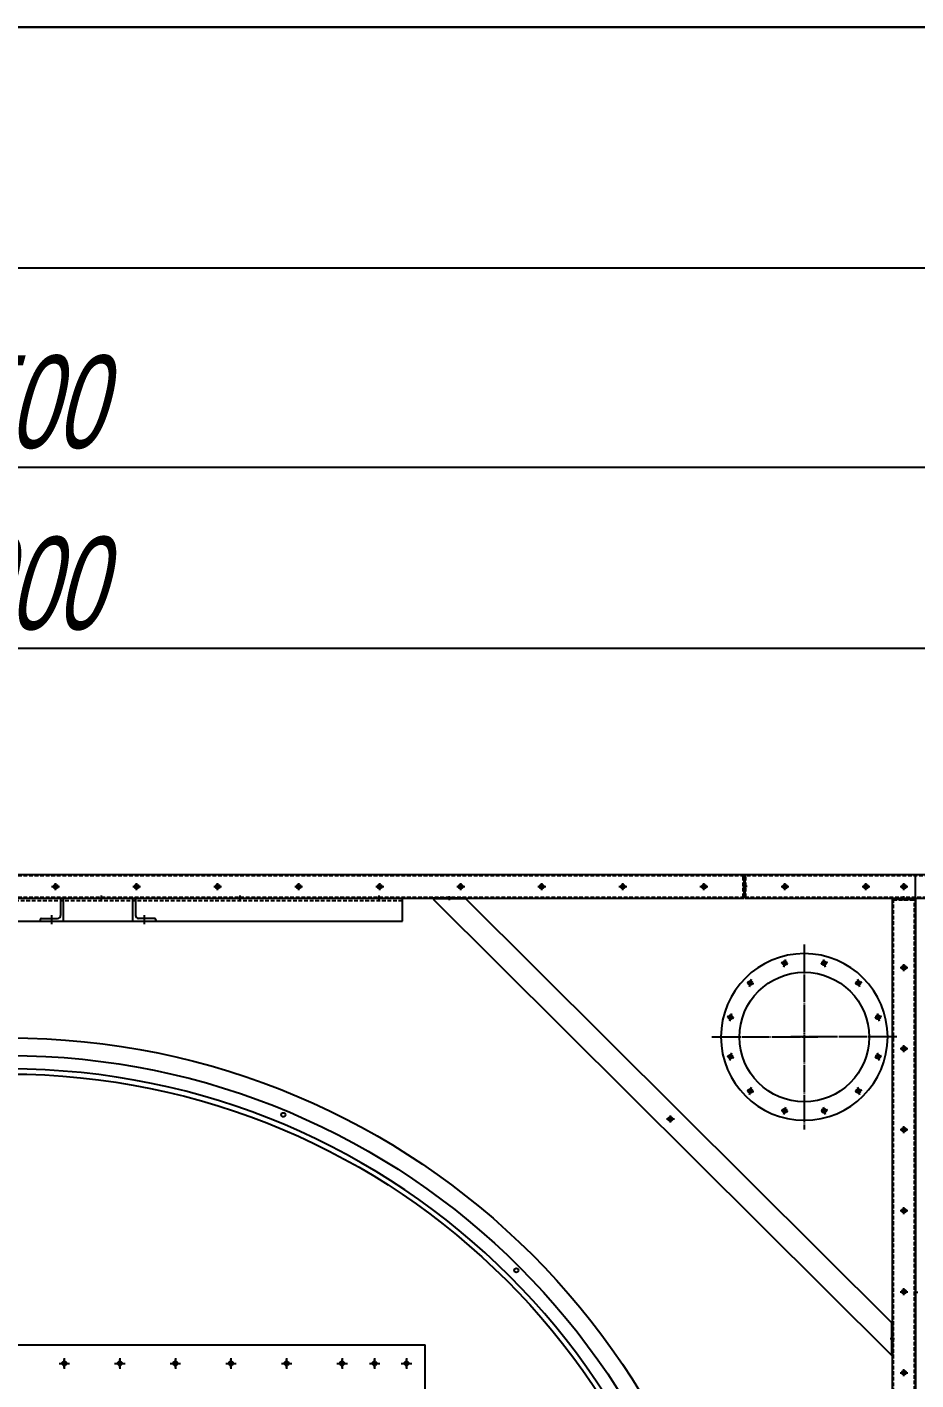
# Model space of a CAD drawing. Header units: millimetres. Extents: x 2905 to 24764, y 2030 to 17488.
# Drawn here: x 8835 to 10754, y 14566 to 17488 of the extents above; entities that cross this region are included whole.
import ezdxf

# ---------------------------------------------------------------- set-up
doc = ezdxf.new("R2010")
doc.units = ezdxf.units.MM
doc.linetypes.add('CENTER', pattern=[65, 60, -2, 1, -2])
doc.linetypes.add('HIDDEN', pattern=[3, 2, -1])
doc.layers.get('DEFPOINTS').update_dxf_attribs({"color": 140})
for name, color, linetype in [('2.위생-급수', 5, 'Continuous'), ('CENTER', 1, 'CENTER'), ('냉각탑_form', 1, 'Continuous'), ('숨은선', 5, 'HIDDEN')]:
    doc.layers.add(name, color=color, linetype=linetype)
doc.styles.add('shoptext', font='', dxfattribs={"width": 0.7, "oblique": 15})
doc.styles.get('shoptext').set_extended_font_data('HY울릉도L')
doc.dimstyles.new('SHOP', dxfattribs={"dimscale": 100, "dimtxt": 2, "dimasz": 1, "dimexe": 1, "dimexo": 1, "dimgap": 1, "dimtad": 1, "dimdec": 0, "dimzin": 11, "dimdsep": 46, "dimtxsty": 'shoptext', "dimblk": 'ARCHTICK', "dimcen": 2, "dimdle": 1, "dimclrd": 240, "dimclre": 240, "dimclrt": 7, "dimadec": 0, "dimazin": 0, "dimtfac": 1, "dimtdec": 0, "dimtix": 1, "dimtmove": 2, "dimatfit": 3, "dimfxl": 1, "dimtolj": 1, "dimtzin": 11, "dimarcsym": 0})

# ---------------------------------------------------------------- blocks, each defined once
blk = doc.blocks.new('_ArchTick')
at = {"color": 0, "linetype": 'ByBlock', "const_width": 0.15}
blk.add_lwpolyline([(-0.5, -0.5), (0.5, 0.5)], dxfattribs=at)
blk = doc.blocks.new('*D113')
at = {"layer": '2.위생-급수', "color": 240, "lineweight": -2, "transparency": 16777216}
for p, q in [((5043.3, 15698.3), (5043.3, 16577)), ((12543.3, 15698.3), (12543.3, 16577))]:
    blk.add_line(p, q, dxfattribs=at)
at = {"layer": '2.위생-급수', "color": 240, "linetype": 'ByBlock', "lineweight": -2, "transparency": 16777216}
blk.add_line((5003.3, 16537), (12583.3, 16537), dxfattribs=at)
at = {"layer": 'DEFPOINTS', "color": 0, "transparency": 16777216}
for p in [(12543.3, 16537), (5043.3, 15658.3), (12543.3, 15658.3)]:
    blk.add_point(p, dxfattribs=at)
at = {"layer": '2.위생-급수', "color": 240, "lineweight": -2, "transparency": 16777216, "xscale": 40, "yscale": 40, "zscale": 40, "rotation": 180}
blk.add_blockref('_ArchTick', (5043.3, 16537), dxfattribs=at)
at = {"layer": '2.위생-급수', "color": 240, "lineweight": -2, "transparency": 16777216, "xscale": 40, "yscale": 40, "zscale": 40}
blk.add_blockref('_ArchTick', (12543.3, 16537), dxfattribs=at)
at = {"layer": '2.위생-급수', "color": 7, "transparency": 16777216, "insert": (8793.3, 16677), "char_height": 200, "attachment_point": 5, "style": 'shoptext'}
blk.add_mtext('\\A1;7500', dxfattribs=at)
blk = doc.blocks.new('_Dot')
at = {"color": 0, "linetype": 'ByBlock', "lineweight": -2}
blk.add_line((-0.5, 0), (-1, 0), dxfattribs=at)
at = {"color": 0, "linetype": 'ByBlock', "const_width": 0.5}
blk.add_lwpolyline([(-0.25, 0, 1), (0.25, 0, 1)], format="xyb", close=True, dxfattribs=at)
blk = doc.blocks.new('*D116')
at = {"layer": '2.위생-급수', "color": 240, "lineweight": -2, "transparency": 16777216}
for p, q in [((5343.3, 15698.3), (5343.3, 16185.3)), ((12243.3, 15698.3), (12243.3, 16185.3))]:
    blk.add_line(p, q, dxfattribs=at)
at = {"layer": '2.위생-급수', "color": 240, "linetype": 'ByBlock', "lineweight": -2, "transparency": 16777216}
blk.add_line((12283.3, 16145.3), (5303.3, 16145.3), dxfattribs=at)
at = {"layer": 'DEFPOINTS', "color": 0, "transparency": 16777216}
for p in [(5343.3, 16145.3), (5343.3, 15658.3), (12243.3, 15658.3)]:
    blk.add_point(p, dxfattribs=at)
at = {"layer": '2.위생-급수', "color": 240, "lineweight": -2, "transparency": 16777216, "xscale": 40, "yscale": 40, "zscale": 40, "rotation": 180}
blk.add_blockref('_ArchTick', (5343.3, 16145.3), dxfattribs=at)
at = {"layer": '2.위생-급수', "color": 240, "lineweight": -2, "transparency": 16777216, "xscale": 40, "yscale": 40, "zscale": 40}
blk.add_blockref('_ArchTick', (12243.3, 16145.3), dxfattribs=at)
at = {"layer": '2.위생-급수', "color": 7, "transparency": 16777216, "insert": (8793.3, 16285.3), "char_height": 200, "attachment_point": 5, "style": 'shoptext'}
blk.add_mtext('\\A1;6900', dxfattribs=at)

msp = doc.modelspace()

# ---------------------------------------------------------------- linework, layer by layer
for p, q in [((10753.4, 15656.3), (6837.4, 15656.3)), ((10383.3, 15656.3), (7207.3, 15656.3)), ((10383.3, 15656.3), (7207.3, 15656.3)), ((9761.2, 15656.3), (9617.2, 15656.3)), ((10383.3, 15606.3), (10383.3, 15656.3)), ((10383.3, 15606.3), (10383.3, 15656.3)), ((10383.3, 15606.3), (10383.3, 15656.3)), ((10383.3, 15606.3), (10383.3, 15656.3)), ((10383.3, 15606.3), (10383.3, 15656.3)), ((10383.3, 15606.3), (10383.3, 15656.3)), ((10383.3, 15606.3), (10383.3, 15656.3)), ((10383.3, 15606.3), (10383.3, 15656.3)), ((12245.3, 15656.3), (10385.3, 15656.3)), ((10385.3, 15606.3), (10385.3, 15656.3)), ((10385.3, 15606.3), (10385.3, 15656.3)), ((10753.4, 14436.3), (10753.4, 15656.3)), ((7207.3, 15606.3), (10383.3, 15606.3)), ((7207.3, 15606.3), (10383.3, 15606.3)), ((7945.3, 15606.3), (9645.3, 15606.3)), ((8907.3, 15603.3), (8907.3, 15568.8)), ((8913.3, 15556.3), (8913.3, 15606.3)), ((9063.3, 15556.3), (9063.3, 15606.3)), ((9069.3, 15603.3), (9069.3, 15568.8)), ((9645.3, 15556.3), (9645.3, 15606.3)), ((9782.6, 15606.4), (9711.9, 15606.2)), ((9711.9, 15604.2), (9711.9, 15606.2)), ((9782.6, 15604.4), (9711.9, 15604.2)), ((9711.9, 15604.2), (10701.5, 14619.2)), ((9782.6, 15604.4), (9782.6, 15606.4)), ((9782.6, 15604.4), (10701.4, 14689.9)), ((10385.3, 15606.3), (12245.3, 15606.3)), ((10703.2, 15604.3), (10703.2, 11808.3)), ((10703.2, 15604.3), (10753.2, 15604.3)), ((10703.2, 15604.3), (10753.2, 15604.3)), ((10753.2, 15604.3), (10753.2, 11808.3)), ((7945.3, 15556.3), (9645.3, 15556.3)), ((8863.3, 15559.3), (8863.3, 15556.3)), ((8866.3, 15562.3), (8900.8, 15562.3)), ((9110.3, 15562.3), (9075.8, 15562.3)), ((9113.3, 15559.3), (9113.3, 15556.3)), ((10701.4, 14689.9), (10701.5, 14619.2)), ((10701.4, 14689.9), (10703.4, 14689.9)), ((10703.4, 14689.9), (10703.5, 14619.2)), ((7896.2, 14641.3), (9694.2, 14641.3)), ((10703.2, 14660.3), (10705.2, 14660.3)), ((10705.2, 14640.3), (10703.2, 14640.3)), ((10701.5, 14619.2), (10703.5, 14619.2))]:
    msp.add_line(p, q)
at = {"color": 1}
for p, q in [((10728.3, 15625.3), (10728.3, 15637.3)), ((8995.3, 15600.3), (8995.3, 15612.3)), ((9295.3, 15600.3), (9295.3, 15612.3)), ((9595.3, 15600.3), (9595.3, 15612.3)), ((9747.2, 15609.3), (9747.3, 15603.3)), ((9747.3, 15601.8), (9747.3, 15610.8)), ((10386.3, 15631.3), (10380.3, 15631.3)), ((10389.8, 15631.3), (10380.8, 15631.3)), ((10722.3, 15631.3), (10734.3, 15631.3)), ((10728.2, 15607.3), (10728.2, 15601.3)), ((10728.3, 15601.8), (10728.3, 15610.8)), ((10218.3, 15129.4), (10230.3, 15129.4)), ((10224.3, 15135.4), (10224.3, 15123.4)), ((10757.7, 14754.3), (10748.7, 14754.3)), ((10758.3, 14754.3), (10752.3, 14754.3)), ((10708, 14654.6), (10699, 14654.6)), ((10706.2, 14650.3), (10700.2, 14650.3))]:
    msp.add_line(p, q, dxfattribs=at)
at = {"color": 7}
msp.add_line((9694.2, 12771.3), (9694.2, 14641.3), dxfattribs=at)
for centre, radius in [((8896.4, 15631.3), 4.5), ((8896.3, 15631.3), 3), ((8896.3, 15631.3), 3), ((8896.3, 15631.3), 3), ((8896.3, 15631.3), 3), ((8896.3, 15631.3), 3), ((8896.3, 15631.3), 3), ((8896.3, 15631.3), 3), ((8896.3, 15631.3), 3), ((9071.4, 15631.3), 4.5), ((9071.3, 15631.3), 3), ((9071.3, 15631.3), 3), ((9071.3, 15631.3), 3), ((9071.3, 15631.3), 3), ((9071.3, 15631.3), 3), ((9071.3, 15631.3), 3), ((9071.3, 15631.3), 3), ((9071.3, 15631.3), 3), ((9246.4, 15631.3), 4.5), ((9246.3, 15631.3), 3), ((9246.3, 15631.3), 3), ((9246.3, 15631.3), 3), ((9246.3, 15631.3), 3), ((9246.3, 15631.3), 3), ((9246.3, 15631.3), 3), ((9246.3, 15631.3), 3), ((9246.3, 15631.3), 3), ((9421.4, 15631.3), 4.5), ((9421.3, 15631.3), 3), ((9421.3, 15631.3), 3), ((9421.3, 15631.3), 3), ((9421.3, 15631.3), 3), ((9421.3, 15631.3), 3), ((9421.3, 15631.3), 3), ((9421.3, 15631.3), 3), ((9421.3, 15631.3), 3), ((9596.4, 15631.3), 4.5), ((9596.3, 15631.3), 3), ((9596.3, 15631.3), 3), ((9596.3, 15631.3), 3), ((9596.3, 15631.3), 3), ((9596.3, 15631.3), 3), ((9596.3, 15631.3), 3), ((9596.3, 15631.3), 3), ((9596.3, 15631.3), 3), ((9771.4, 15631.3), 4.5), ((9771.3, 15631.3), 3), ((9771.3, 15631.3), 3), ((9771.3, 15631.3), 3), ((9771.3, 15631.3), 3), ((9771.3, 15631.3), 3), ((9771.3, 15631.3), 3), ((9771.3, 15631.3), 3), ((9771.3, 15631.3), 3), ((9946.4, 15631.3), 4.5), ((9946.3, 15631.3), 3), ((9946.3, 15631.3), 3), ((9946.3, 15631.3), 3), ((9946.3, 15631.3), 3), ((9946.3, 15631.3), 3), ((9946.3, 15631.3), 3), ((9946.3, 15631.3), 3), ((9946.3, 15631.3), 3), ((10121.4, 15631.3), 4.5), ((10121.3, 15631.3), 3), ((10121.3, 15631.3), 3), ((10121.3, 15631.3), 3), ((10121.3, 15631.3), 3), ((10121.3, 15631.3), 3), ((10121.3, 15631.3), 3), ((10121.3, 15631.3), 3), ((10121.3, 15631.3), 3), ((10296.4, 15631.3), 4.5), ((10296.3, 15631.3), 3), ((10296.3, 15631.3), 3), ((10296.3, 15631.3), 3), ((10296.3, 15631.3), 3), ((10296.3, 15631.3), 3), ((10296.3, 15631.3), 3), ((10296.3, 15631.3), 3), ((10296.3, 15631.3), 3), ((10471.4, 15631.3), 4.5), ((10471.3, 15631.3), 3), ((10471.3, 15631.3), 3), ((10471.3, 15631.3), 3), ((10471.3, 15631.3), 3), ((10471.3, 15631.3), 3), ((10471.3, 15631.3), 3), ((10471.3, 15631.3), 3), ((10471.3, 15631.3), 3), ((10471.3, 15631.3), 3), ((10471.3, 15631.3), 3), ((10471.3, 15631.3), 3), ((10471.3, 15631.3), 3), ((10646.4, 15631.3), 4.5), ((10646.3, 15631.3), 3), ((10646.3, 15631.3), 3), ((10646.3, 15631.3), 3), ((10646.3, 15631.3), 3), ((10646.3, 15631.3), 3), ((10646.3, 15631.3), 3), ((10646.3, 15631.3), 3), ((10646.3, 15631.3), 3), ((10646.3, 15631.3), 3), ((10646.3, 15631.3), 3), ((10646.3, 15631.3), 3), ((10646.3, 15631.3), 3), ((10728.4, 15631.3), 4.5), ((10728.3, 15631.3), 3), ((10470.6, 15465.8), 4.5), ((10470.6, 15465.8), 4.5), ((10470.6, 15465.8), 4.5), ((10470.6, 15465.8), 4.5), ((10470.6, 15465.8), 3), ((10556, 15465.8), 4.5), ((10556, 15465.8), 4.5), ((10556, 15465.8), 4.5), ((10556, 15465.8), 4.5), ((10556, 15465.8), 3), ((10728.4, 15456.3), 4.5), ((10728.2, 15456.3), 3), ((10728.2, 15456.3), 3), ((10728.2, 15456.3), 3), ((10728.2, 15456.3), 3), ((10513.3, 15306.2), 140), ((10396.6, 15423), 4.5), ((10396.6, 15423), 4.5), ((10396.6, 15423), 4.5), ((10396.6, 15423), 4.5), ((10396.6, 15423), 3), ((10630, 15423), 4.5), ((10630, 15423), 4.5), ((10630, 15423), 4.5), ((10630, 15423), 4.5), ((10630, 15423), 3), ((10353.9, 15349.1), 4.5), ((10353.9, 15349.1), 4.5), ((10353.9, 15349.1), 4.5), ((10353.9, 15349.1), 4.5), ((10353.9, 15349), 3), ((10672.7, 15349.1), 4.5), ((10672.7, 15349.1), 4.5), ((10672.7, 15349.1), 4.5), ((10672.7, 15349.1), 4.5), ((10672.7, 15349), 3), ((10728.4, 15281.3), 4.5), ((10728.2, 15281.3), 3), ((10728.2, 15281.3), 3), ((10728.2, 15281.3), 3), ((10728.2, 15281.3), 3), ((8795.2, 13706.3), 1560), ((10353.9, 15263.7), 4.5), ((10353.9, 15263.7), 4.5), ((10353.9, 15263.7), 4.5), ((10353.9, 15263.7), 4.5), ((10353.9, 15263.7), 3), ((10672.7, 15263.7), 4.5), ((10672.7, 15263.7), 4.5), ((10672.7, 15263.7), 4.5), ((10672.7, 15263.7), 4.5), ((10672.7, 15263.6), 3), ((8795.2, 13706.3), 1520), ((10396.6, 15189.7), 4.5), ((10396.6, 15189.7), 4.5), ((10396.6, 15189.7), 4.5), ((10396.6, 15189.7), 4.5), ((10630, 15189.7), 4.5), ((10630, 15189.7), 4.5), ((10630, 15189.7), 4.5), ((10630, 15189.7), 4.5), ((10396.6, 15189.7), 3), ((10630, 15189.7), 3), ((9388.4, 15138.3), 4.5), ((10470.6, 15147), 4.5), ((10470.6, 15147), 4.5), ((10470.6, 15147), 4.5), ((10470.6, 15147), 4.5), ((10470.6, 15146.9), 3), ((10556, 15147), 4.5), ((10556, 15147), 4.5), ((10556, 15147), 4.5), ((10556, 15147), 4.5), ((10556, 15146.9), 3), ((10224.3, 15129.4), 3), ((10728.4, 15106.3), 4.5), ((10728.2, 15106.3), 3), ((10728.2, 15106.3), 3), ((10728.2, 15106.3), 3), ((10728.2, 15106.3), 3), ((10728.4, 14931.3), 4.5), ((10728.2, 14931.3), 3), ((10728.2, 14931.3), 3), ((10728.2, 14931.3), 3), ((10728.2, 14931.3), 3), ((9891.3, 14802.3), 4.5), ((10728.4, 14756.3), 4.5), ((10728.2, 14756.3), 3), ((10728.2, 14756.3), 3), ((10728.2, 14756.3), 3), ((10728.2, 14756.3), 3), ((8915.2, 14601.3), 4.5), ((8915.2, 14601.3), 4.5), ((9035.2, 14601.3), 4.5), ((9035.2, 14601.3), 4.5), ((9155.2, 14601.3), 4.5), ((9155.2, 14601.3), 4.5), ((9275.2, 14601.3), 4.5), ((9275.2, 14601.3), 4.5), ((9395.2, 14601.3), 4.5), ((9395.2, 14601.3), 4.5), ((9515.2, 14601.3), 4.5), ((9515.2, 14601.3), 4.5), ((9585.2, 14601.3), 4.5), ((9585.2, 14601.3), 4.5), ((9654.2, 14601.3), 4.5), ((9654.2, 14601.3), 4.5), ((10728.4, 14581.3), 4.5), ((10728.2, 14581.3), 3), ((10728.2, 14581.3), 3), ((10728.2, 14581.3), 3), ((10728.2, 14581.3), 3)]:
    msp.add_circle(centre, radius)
at = {"color": 5}
msp.add_circle((8795.2, 13706.3), 1598.2, dxfattribs=at)
at = {"color": 7}
msp.add_circle((10224.2, 15129.4), 4.5, dxfattribs=at)
for centre, radius, start, end in [((8910.3, 15603.3), 3, 90, 180), ((9066.3, 15603.3), 3, 0, 90), ((8866.3, 15559.3), 3, 90, 180), ((8900.8, 15568.8), 6.5, 270, 0), ((9075.8, 15568.8), 6.5, 180, 270), ((9110.3, 15559.3), 3, 0, 90), ((8795.4, 13707.3), 1530, 0.0374, 179.9626)]:
    msp.add_arc(centre, radius, start, end)
for start, end in [(90, 270), (270, 90)]:
    msp.add_arc((10513.3, 15306.4), 180, start, end, dxfattribs=at)
at = {"layer": 'CENTER'}
for p, q in [((8896.3, 15636.3), (8896.3, 15626.3)), ((8896.3, 15636.3), (8896.3, 15626.3)), ((8896.3, 15636.3), (8896.3, 15626.3)), ((8896.3, 15636.3), (8896.3, 15626.3)), ((8896.3, 15636.3), (8896.3, 15626.3)), ((8896.3, 15636.3), (8896.3, 15626.3)), ((8896.3, 15636.3), (8896.3, 15626.3)), ((8896.3, 15636.3), (8896.3, 15626.3)), ((8896.4, 15623.8), (8896.4, 15638.8)), ((9071.3, 15636.3), (9071.3, 15626.3)), ((9071.3, 15636.3), (9071.3, 15626.3)), ((9071.3, 15636.3), (9071.3, 15626.3)), ((9071.3, 15636.3), (9071.3, 15626.3)), ((9071.3, 15636.3), (9071.3, 15626.3)), ((9071.3, 15636.3), (9071.3, 15626.3)), ((9071.3, 15636.3), (9071.3, 15626.3)), ((9071.3, 15636.3), (9071.3, 15626.3)), ((9071.4, 15623.8), (9071.4, 15638.8)), ((9246.3, 15636.3), (9246.3, 15626.3)), ((9246.3, 15636.3), (9246.3, 15626.3)), ((9246.3, 15636.3), (9246.3, 15626.3)), ((9246.3, 15636.3), (9246.3, 15626.3)), ((9246.3, 15636.3), (9246.3, 15626.3)), ((9246.3, 15636.3), (9246.3, 15626.3)), ((9246.3, 15636.3), (9246.3, 15626.3)), ((9246.3, 15636.3), (9246.3, 15626.3)), ((9246.4, 15623.8), (9246.4, 15638.8)), ((9421.3, 15636.3), (9421.3, 15626.3)), ((9421.3, 15636.3), (9421.3, 15626.3)), ((9421.3, 15636.3), (9421.3, 15626.3)), ((9421.3, 15636.3), (9421.3, 15626.3)), ((9421.3, 15636.3), (9421.3, 15626.3)), ((9421.3, 15636.3), (9421.3, 15626.3)), ((9421.3, 15636.3), (9421.3, 15626.3)), ((9421.3, 15636.3), (9421.3, 15626.3)), ((9421.4, 15623.8), (9421.4, 15638.8)), ((9596.3, 15636.3), (9596.3, 15626.3)), ((9596.3, 15636.3), (9596.3, 15626.3)), ((9596.3, 15636.3), (9596.3, 15626.3)), ((9596.3, 15636.3), (9596.3, 15626.3)), ((9596.3, 15636.3), (9596.3, 15626.3)), ((9596.3, 15636.3), (9596.3, 15626.3)), ((9596.3, 15636.3), (9596.3, 15626.3)), ((9596.3, 15636.3), (9596.3, 15626.3)), ((9596.4, 15623.8), (9596.4, 15638.8)), ((9771.3, 15636.3), (9771.3, 15626.3)), ((9771.3, 15636.3), (9771.3, 15626.3)), ((9771.3, 15636.3), (9771.3, 15626.3)), ((9771.3, 15636.3), (9771.3, 15626.3)), ((9771.3, 15636.3), (9771.3, 15626.3)), ((9771.3, 15636.3), (9771.3, 15626.3)), ((9771.3, 15636.3), (9771.3, 15626.3)), ((9771.3, 15636.3), (9771.3, 15626.3)), ((9771.4, 15623.8), (9771.4, 15638.8)), ((9946.3, 15636.3), (9946.3, 15626.3)), ((9946.3, 15636.3), (9946.3, 15626.3)), ((9946.3, 15636.3), (9946.3, 15626.3)), ((9946.3, 15636.3), (9946.3, 15626.3)), ((9946.3, 15636.3), (9946.3, 15626.3)), ((9946.3, 15636.3), (9946.3, 15626.3)), ((9946.3, 15636.3), (9946.3, 15626.3)), ((9946.3, 15636.3), (9946.3, 15626.3)), ((9946.4, 15623.8), (9946.4, 15638.8)), ((10121.3, 15636.3), (10121.3, 15626.3)), ((10121.3, 15636.3), (10121.3, 15626.3)), ((10121.3, 15636.3), (10121.3, 15626.3)), ((10121.3, 15636.3), (10121.3, 15626.3)), ((10121.3, 15636.3), (10121.3, 15626.3)), ((10121.3, 15636.3), (10121.3, 15626.3)), ((10121.3, 15636.3), (10121.3, 15626.3)), ((10121.3, 15636.3), (10121.3, 15626.3)), ((10121.4, 15623.8), (10121.4, 15638.8)), ((10296.3, 15636.3), (10296.3, 15626.3)), ((10296.3, 15636.3), (10296.3, 15626.3)), ((10296.3, 15636.3), (10296.3, 15626.3)), ((10296.3, 15636.3), (10296.3, 15626.3)), ((10296.3, 15636.3), (10296.3, 15626.3)), ((10296.3, 15636.3), (10296.3, 15626.3)), ((10296.3, 15636.3), (10296.3, 15626.3)), ((10296.3, 15636.3), (10296.3, 15626.3)), ((10296.4, 15623.8), (10296.4, 15638.8)), ((10471.3, 15626.3), (10471.3, 15636.3)), ((10471.3, 15626.3), (10471.3, 15636.3)), ((10471.3, 15626.3), (10471.3, 15636.3)), ((10471.3, 15626.3), (10471.3, 15636.3)), ((10471.3, 15626.3), (10471.3, 15636.3)), ((10471.3, 15626.3), (10471.3, 15636.3)), ((10471.3, 15626.3), (10471.3, 15636.3)), ((10471.3, 15626.3), (10471.3, 15636.3)), ((10471.3, 15626.3), (10471.3, 15636.3)), ((10471.3, 15626.3), (10471.3, 15636.3)), ((10471.3, 15626.3), (10471.3, 15636.3)), ((10471.3, 15626.3), (10471.3, 15636.3)), ((10471.4, 15623.8), (10471.4, 15638.8)), ((10646.3, 15626.3), (10646.3, 15636.3)), ((10646.3, 15626.3), (10646.3, 15636.3)), ((10646.3, 15626.3), (10646.3, 15636.3)), ((10646.3, 15626.3), (10646.3, 15636.3)), ((10646.3, 15626.3), (10646.3, 15636.3)), ((10646.3, 15626.3), (10646.3, 15636.3)), ((10646.3, 15626.3), (10646.3, 15636.3)), ((10646.3, 15626.3), (10646.3, 15636.3)), ((10646.3, 15626.3), (10646.3, 15636.3)), ((10646.3, 15626.3), (10646.3, 15636.3)), ((10646.3, 15626.3), (10646.3, 15636.3)), ((10646.3, 15626.3), (10646.3, 15636.3)), ((10646.4, 15623.8), (10646.4, 15638.8)), ((10728.4, 15623.8), (10728.4, 15638.8)), ((8888, 15631.3), (8905, 15631.3)), ((8901.9, 15631.3), (8890.5, 15631.3)), ((8901.9, 15631.3), (8890.5, 15631.3)), ((9063, 15631.3), (9080, 15631.3)), ((9076.9, 15631.3), (9065.5, 15631.3)), ((9076.9, 15631.3), (9065.5, 15631.3)), ((9238, 15631.3), (9255, 15631.3)), ((9251.9, 15631.3), (9240.5, 15631.3)), ((9251.9, 15631.3), (9240.5, 15631.3)), ((9413, 15631.3), (9430, 15631.3)), ((9415.7, 15631.3), (9427, 15631.3)), ((9415.7, 15631.3), (9427, 15631.3)), ((9588, 15631.3), (9605, 15631.3)), ((9590.7, 15631.3), (9602, 15631.3)), ((9590.7, 15631.3), (9602, 15631.3)), ((9763, 15631.3), (9780, 15631.3)), ((9765.7, 15631.3), (9777, 15631.3)), ((9765.7, 15631.3), (9777, 15631.3)), ((9938, 15631.3), (9955, 15631.3)), ((9940.7, 15631.3), (9952, 15631.3)), ((9940.7, 15631.3), (9952, 15631.3)), ((10113, 15631.3), (10130, 15631.3)), ((10115.7, 15631.3), (10127, 15631.3)), ((10115.7, 15631.3), (10127, 15631.3)), ((10288, 15631.3), (10305, 15631.3)), ((10290.7, 15631.3), (10302, 15631.3)), ((10290.7, 15631.3), (10302, 15631.3)), ((10463, 15631.3), (10480, 15631.3)), ((10465.7, 15631.3), (10477, 15631.3)), ((10465.7, 15631.3), (10477, 15631.3)), ((10465.7, 15631.3), (10477, 15631.3)), ((10638, 15631.3), (10655, 15631.3)), ((10640.7, 15631.3), (10652, 15631.3)), ((10640.7, 15631.3), (10652, 15631.3)), ((10640.7, 15631.3), (10652, 15631.3)), ((10720, 15631.3), (10737, 15631.3)), ((8888.3, 15549.7), (8888.3, 15569.7)), ((9088.3, 15549.7), (9088.3, 15569.7)), ((10513.3, 15506.4), (10513.3, 15106.4)), ((10513.3, 15506.4), (10513.3, 15106.4)), ((10463.3, 15467.7), (10477.8, 15463.8)), ((10463.3, 15467.7), (10477.8, 15463.8)), ((10463.3, 15467.7), (10477.8, 15463.8)), ((10463.3, 15467.7), (10477.8, 15463.8)), ((10472.8, 15473.9), (10468.4, 15457.4)), ((10563.2, 15467.7), (10548.7, 15463.8)), ((10563.2, 15467.7), (10548.7, 15463.8)), ((10563.2, 15467.7), (10548.7, 15463.8)), ((10563.2, 15467.7), (10548.7, 15463.8)), ((10553.8, 15473.9), (10558.2, 15457.4)), ((10728.2, 15451.3), (10728.2, 15461.3)), ((10728.2, 15451.3), (10728.2, 15461.3)), ((10728.2, 15451.3), (10728.2, 15461.3)), ((10728.2, 15451.3), (10728.2, 15461.3)), ((10728.4, 15448.8), (10728.4, 15463.8)), ((10398.8, 15431.2), (10394.4, 15414.7)), ((10627.8, 15431.2), (10632.2, 15414.7)), ((10720, 15456.3), (10737, 15456.3)), ((10722.6, 15456.3), (10733.9, 15456.3)), ((10389.4, 15425), (10403.9, 15421.1)), ((10389.4, 15425), (10403.9, 15421.1)), ((10389.4, 15425), (10403.9, 15421.1)), ((10389.4, 15425), (10403.9, 15421.1)), ((10637.2, 15425), (10622.7, 15421.1)), ((10637.2, 15425), (10622.7, 15421.1)), ((10637.2, 15425), (10622.7, 15421.1)), ((10637.2, 15425), (10622.7, 15421.1)), ((10346.7, 15351), (10361.2, 15347.1)), ((10346.7, 15351), (10361.2, 15347.1)), ((10346.7, 15351), (10361.2, 15347.1)), ((10346.7, 15351), (10361.2, 15347.1)), ((10359.3, 15347.6), (10348.4, 15350.6)), ((10356.1, 15357.2), (10351.7, 15340.8)), ((10355.2, 15353.9), (10352.6, 15344.2)), ((10355.2, 15353.9), (10352.6, 15344.2)), ((10355.2, 15353.9), (10352.6, 15344.2)), ((10355.2, 15353.9), (10352.6, 15344.2)), ((10679.9, 15351), (10665.4, 15347.1)), ((10679.9, 15351), (10665.4, 15347.1)), ((10679.9, 15351), (10665.4, 15347.1)), ((10679.9, 15351), (10665.4, 15347.1)), ((10667.2, 15347.6), (10678.2, 15350.6)), ((10670.5, 15357.2), (10674.9, 15340.8)), ((10671.4, 15353.9), (10674, 15344.2)), ((10671.4, 15353.9), (10674, 15344.2)), ((10671.4, 15353.9), (10674, 15344.2)), ((10671.4, 15353.9), (10674, 15344.2)), ((10313.3, 15306.4), (10542.3, 15306.4)), ((10713.3, 15306.4), (10484.3, 15306.4)), ((10728.2, 15276.3), (10728.2, 15286.3)), ((10728.2, 15276.3), (10728.2, 15286.3)), ((10728.2, 15276.3), (10728.2, 15286.3)), ((10728.2, 15276.3), (10728.2, 15286.3)), ((10728.4, 15273.8), (10728.4, 15288.8)), ((10346.7, 15265.6), (10361.2, 15261.7)), ((10346.7, 15265.6), (10361.2, 15261.7)), ((10346.7, 15265.6), (10361.2, 15261.7)), ((10346.7, 15265.6), (10361.2, 15261.7)), ((10356.1, 15271.8), (10351.7, 15255.3)), ((10679.9, 15265.6), (10665.4, 15261.7)), ((10679.9, 15265.6), (10665.4, 15261.7)), ((10679.9, 15265.6), (10665.4, 15261.7)), ((10679.9, 15265.6), (10665.4, 15261.7)), ((10670.5, 15271.8), (10674.9, 15255.3)), ((10720, 15281.3), (10737, 15281.3)), ((10722.6, 15281.3), (10733.9, 15281.3)), ((10398.8, 15197.8), (10394.4, 15181.4)), ((10627.8, 15197.8), (10632.2, 15181.4)), ((10389.4, 15191.6), (10403.9, 15187.8)), ((10389.4, 15191.6), (10403.9, 15187.8)), ((10389.4, 15191.6), (10403.9, 15187.8)), ((10389.4, 15191.6), (10403.9, 15187.8)), ((10637.2, 15191.6), (10622.7, 15187.8)), ((10637.2, 15191.6), (10622.7, 15187.8)), ((10637.2, 15191.6), (10622.7, 15187.8)), ((10637.2, 15191.6), (10622.7, 15187.8)), ((10224.2, 15121.9), (10224.2, 15136.9)), ((10463.3, 15148.9), (10477.8, 15145.1)), ((10463.3, 15148.9), (10477.8, 15145.1)), ((10463.3, 15148.9), (10477.8, 15145.1)), ((10463.3, 15148.9), (10477.8, 15145.1)), ((10472.8, 15155.1), (10468.4, 15138.7)), ((10563.2, 15148.9), (10548.7, 15145.1)), ((10563.2, 15148.9), (10548.7, 15145.1)), ((10563.2, 15148.9), (10548.7, 15145.1)), ((10563.2, 15148.9), (10548.7, 15145.1)), ((10553.8, 15155.1), (10558.2, 15138.7)), ((10215.8, 15129.4), (10232.8, 15129.4)), ((10728.2, 15101.3), (10728.2, 15111.3)), ((10728.2, 15101.3), (10728.2, 15111.3)), ((10728.2, 15101.3), (10728.2, 15111.3)), ((10728.2, 15101.3), (10728.2, 15111.3)), ((10728.4, 15098.8), (10728.4, 15113.8)), ((10720, 15106.3), (10737, 15106.3)), ((10722.6, 15106.3), (10733.9, 15106.3)), ((10720, 14931.3), (10737, 14931.3)), ((10722.6, 14931.3), (10733.9, 14931.3)), ((10728.2, 14926.3), (10728.2, 14936.3)), ((10728.2, 14926.3), (10728.2, 14936.3)), ((10728.2, 14926.3), (10728.2, 14936.3)), ((10728.2, 14926.3), (10728.2, 14936.3)), ((10728.4, 14923.8), (10728.4, 14938.8)), ((10720, 14756.3), (10737, 14756.3)), ((10722.6, 14756.3), (10733.9, 14756.3)), ((10728.2, 14751.3), (10728.2, 14761.3)), ((10728.2, 14751.3), (10728.2, 14761.3)), ((10728.2, 14751.3), (10728.2, 14761.3)), ((10728.2, 14751.3), (10728.2, 14761.3)), ((10728.4, 14748.8), (10728.4, 14763.8)), ((8915.2, 14612.5), (8915.2, 14590)), ((8915.2, 14612.5), (8915.2, 14590)), ((8915.2, 14609.9), (8915.2, 14592.7)), ((8915.2, 14592.7), (8915.2, 14609.9)), ((8915.2, 14609.9), (8915.2, 14592.7)), ((8915.2, 14592.7), (8915.2, 14609.9)), ((9035.2, 14612.5), (9035.2, 14590)), ((9035.2, 14612.5), (9035.2, 14590)), ((9035.2, 14609.9), (9035.2, 14592.7)), ((9035.2, 14592.7), (9035.2, 14609.9)), ((9035.2, 14609.9), (9035.2, 14592.7)), ((9035.2, 14592.7), (9035.2, 14609.9)), ((9155.2, 14612.5), (9155.2, 14590)), ((9155.2, 14612.5), (9155.2, 14590)), ((9155.2, 14609.9), (9155.2, 14592.7)), ((9155.2, 14592.7), (9155.2, 14609.9)), ((9155.2, 14609.9), (9155.2, 14592.7)), ((9155.2, 14592.7), (9155.2, 14609.9)), ((9275.2, 14612.5), (9275.2, 14590)), ((9275.2, 14612.5), (9275.2, 14590)), ((9275.2, 14609.9), (9275.2, 14592.7)), ((9275.2, 14592.7), (9275.2, 14609.9)), ((9275.2, 14609.9), (9275.2, 14592.7)), ((9275.2, 14592.7), (9275.2, 14609.9)), ((9395.2, 14612.5), (9395.2, 14590)), ((9395.2, 14612.5), (9395.2, 14590)), ((9395.2, 14609.9), (9395.2, 14592.7)), ((9395.2, 14592.7), (9395.2, 14609.9)), ((9395.2, 14609.9), (9395.2, 14592.7)), ((9395.2, 14592.7), (9395.2, 14609.9)), ((9515.2, 14612.5), (9515.2, 14590)), ((9515.2, 14612.5), (9515.2, 14590)), ((9515.2, 14609.9), (9515.2, 14592.7)), ((9515.2, 14592.7), (9515.2, 14609.9)), ((9515.2, 14609.9), (9515.2, 14592.7)), ((9515.2, 14592.7), (9515.2, 14609.9)), ((9585.2, 14612.5), (9585.2, 14590)), ((9585.2, 14612.5), (9585.2, 14590)), ((9585.2, 14609.9), (9585.2, 14592.7)), ((9585.2, 14592.7), (9585.2, 14609.9)), ((9585.2, 14609.9), (9585.2, 14592.7)), ((9585.2, 14592.7), (9585.2, 14609.9)), ((9654.2, 14612.5), (9654.2, 14590)), ((9654.2, 14612.5), (9654.2, 14590)), ((9654.2, 14609.9), (9654.2, 14592.7)), ((9654.2, 14592.7), (9654.2, 14609.9)), ((9654.2, 14609.9), (9654.2, 14592.7)), ((9654.2, 14592.7), (9654.2, 14609.9)), ((8904, 14601.3), (8926.5, 14601.3)), ((8904, 14601.3), (8926.5, 14601.3)), ((8906.7, 14601.3), (8922.3, 14601.3)), ((8906.7, 14601.3), (8922.3, 14601.3)), ((9024, 14601.3), (9046.5, 14601.3)), ((9024, 14601.3), (9046.5, 14601.3)), ((9026.7, 14601.3), (9042.3, 14601.3)), ((9026.7, 14601.3), (9042.3, 14601.3)), ((9144, 14601.3), (9166.5, 14601.3)), ((9144, 14601.3), (9166.5, 14601.3)), ((9146.7, 14601.3), (9162.3, 14601.3)), ((9146.7, 14601.3), (9162.3, 14601.3)), ((9264, 14601.3), (9286.5, 14601.3)), ((9264, 14601.3), (9286.5, 14601.3)), ((9266.7, 14601.3), (9282.3, 14601.3)), ((9266.7, 14601.3), (9282.3, 14601.3)), ((9384, 14601.3), (9406.5, 14601.3)), ((9384, 14601.3), (9406.5, 14601.3)), ((9386.7, 14601.3), (9402.3, 14601.3)), ((9386.7, 14601.3), (9402.3, 14601.3)), ((9504, 14601.3), (9526.5, 14601.3)), ((9504, 14601.3), (9526.5, 14601.3)), ((9506.7, 14601.3), (9522.3, 14601.3)), ((9506.7, 14601.3), (9522.3, 14601.3)), ((9574, 14601.3), (9596.5, 14601.3)), ((9574, 14601.3), (9596.5, 14601.3)), ((9576.7, 14601.3), (9592.3, 14601.3)), ((9576.7, 14601.3), (9592.3, 14601.3)), ((9643, 14601.3), (9665.5, 14601.3)), ((9643, 14601.3), (9665.5, 14601.3)), ((9645.7, 14601.3), (9661.3, 14601.3)), ((9645.7, 14601.3), (9661.3, 14601.3)), ((10720, 14581.3), (10737, 14581.3)), ((10722.6, 14581.3), (10733.9, 14581.3)), ((10728.2, 14576.3), (10728.2, 14586.3)), ((10728.2, 14576.3), (10728.2, 14586.3)), ((10728.2, 14576.3), (10728.2, 14586.3)), ((10728.2, 14576.3), (10728.2, 14586.3)), ((10728.4, 14573.8), (10728.4, 14588.8))]:
    msp.add_line(p, q, dxfattribs=at)
at = {"layer": 'DEFPOINTS'}
for p, q in [((24764.4, 17487.6), (2905.2, 17487.6)), ((2905.2, 17487.6), (24764.4, 17487.6))]:
    msp.add_line(p, q, dxfattribs=at)
at = {"layer": '냉각탑_form'}
msp.add_line((24243.9, 16967.1), (3425.6, 16967.1), dxfattribs=at)
at = {"layer": '숨은선', "ltscale": 4}
for p, q in [((10383.3, 15654.3), (7207.3, 15654.3)), ((10383.3, 15654.3), (7207.3, 15654.3)), ((10381.3, 15608.3), (10381.3, 15654.3)), ((10381.3, 15608.3), (10381.3, 15654.3)), ((10381.3, 15608.3), (10381.3, 15654.3)), ((10381.3, 15608.3), (10381.3, 15654.3)), ((12245.3, 15654.3), (10385.3, 15654.3)), ((10387.3, 15608.3), (10387.3, 15654.3)), ((7207.3, 15608.3), (10383.3, 15608.3)), ((7207.3, 15608.3), (10383.3, 15608.3)), ((10385.3, 15608.3), (12245.3, 15608.3)), ((10705.2, 15604.3), (10705.2, 11808.3)), ((10751.2, 11808.3), (10751.2, 15604.3)), ((7945.3, 15601.3), (9645.3, 15601.3)), ((10705.2, 15602.3), (10751.2, 15602.3)), ((10705.2, 15602.3), (10751.2, 15602.3))]:
    msp.add_line(p, q, dxfattribs=at)

# ---------------------------------------------------------------- dimensions: what is measured, and where the dimension line sits
at = {"layer": '2.위생-급수', "color": 4}
for base, p1, p2, picture, middle in [((12543.3, 16537), (5043.3, 15658.3), (12543.3, 15658.3), '*D113', (8793.3, 16677)), ((5343.3, 16145.3), (12243.3, 15658.3), (5343.3, 15658.3), '*D116', (8793.3, 16285.3))]:
    dim = msp.add_linear_dim(base=base, p1=p1, p2=p2, dimstyle='SHOP', override={"dimscale": 40, "dimtxt": 5, "dimrnd": 5, "dimldrblk": 'Dot', "dimfxl": 1.25, "dimarcsym": 1}, dxfattribs=at)
    dim.commit()
    dim.dimension.update_dxf_attribs({"geometry": picture, "text_midpoint": middle})

doc.saveas('drawing.dxf')
